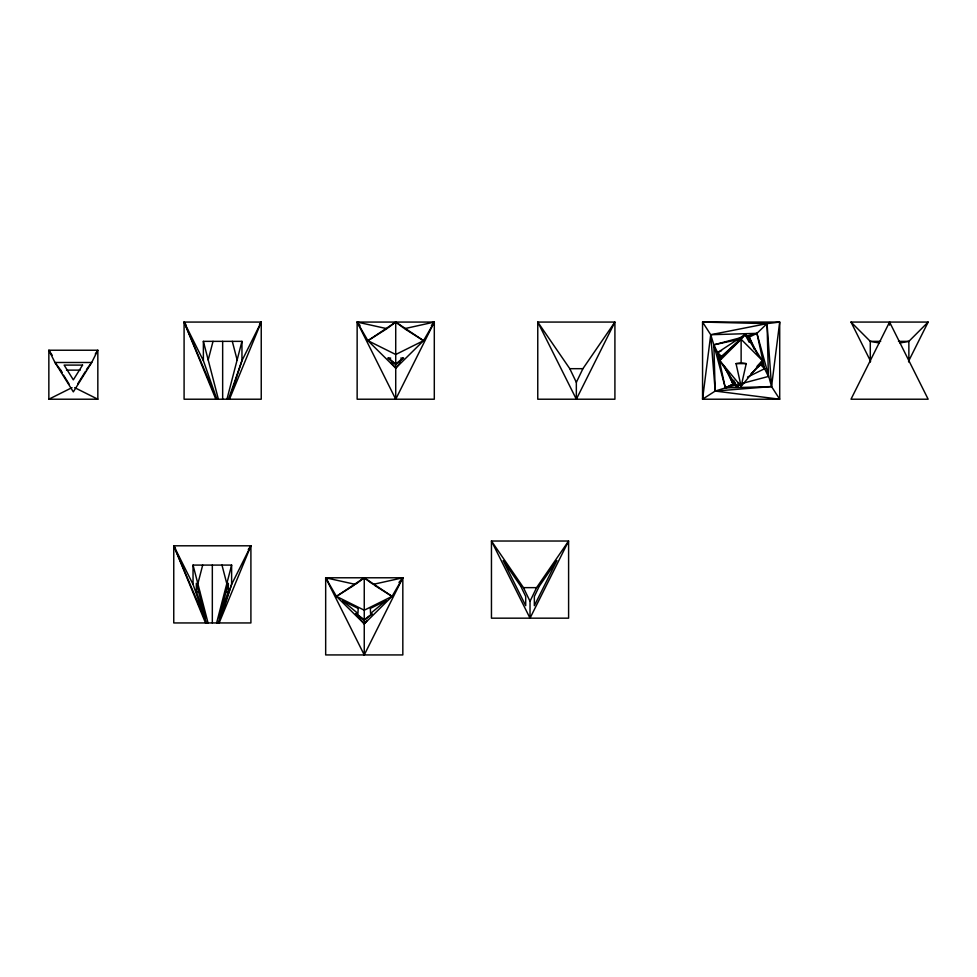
<?xml version="1.0" encoding="UTF-8"?>
<svg xmlns="http://www.w3.org/2000/svg" width="977" height="977" viewBox="0 0 977 977"><rect width="100%" height="100%" fill="white"/><g stroke="black" fill="none" stroke-linecap="round" stroke-linejoin="round"><path stroke-width="1.47" d="M228.276 591.757L228.337 583.306L219.104 617.952L228.276 591.757L225.235 591.757M742.557 383.338L768.423 376.45L767.055 323.619L756.943 333.352L771.549 386.574L767.055 323.619L710.719 334.72L715.201 391.056L771.549 386.574L779.707 322.068L767.055 323.619L702.561 322.068L710.719 334.72L702.561 399.214L715.201 391.056L779.707 399.214L779.707 322.068L702.561 322.068L702.561 399.214L779.707 399.214L771.549 386.574L725.325 387.93L717.631 352.575L745.182 334.464L762.475 360.647L741.128 386.403L736.047 363.627L741.128 362.846L746.22 363.627L741.128 386.403L719.78 360.647L721.563 356.593L745.182 334.464L749.2 337.15L758.201 355.555M208.199 359.951L213.023 341.352M226.945 399.214L241.954 341.352L203.375 341.352L203.375 360.647L216.87 399.214L184.091 322.068L261.238 322.068L261.238 399.214L184.091 399.214L184.091 322.068L185.838 324.559M197.867 583.684L202.691 565.085M216.613 622.947L231.622 565.085L193.043 565.085L193.043 584.38L206.55 622.947L173.759 545.801L250.906 545.801L250.906 622.947L173.759 622.947L173.759 545.801L175.506 548.292M228.447 399.214L241.954 360.647L261.238 322.068L259.479 324.559M218.115 622.947L231.622 584.38L250.906 545.801L248.28 549.526M738.6 382.532L737.073 386.831L733.068 384.144L724.067 365.728M261.238 322.068L229.473 399.214L241.954 360.647L241.954 341.352M250.906 545.801L219.141 622.947L231.622 584.38L231.622 565.085M749.237 342.353L745.182 334.464L741.128 339.3L762.475 360.647L760.704 364.702L751.032 373.751M576.345 382.349L582.903 368.683L614.912 322.068L537.765 322.068L537.765 399.214L614.912 399.214L614.912 322.068L576.345 399.214L537.765 322.068L569.786 368.683L576.345 382.349L576.345 399.214M530.022 601.307L536.581 587.641L568.602 541.026L491.455 541.026L491.455 618.172L568.602 618.172L568.602 541.026L530.022 618.172L491.455 541.026L523.464 587.641L530.022 601.307L530.022 618.172M360.037 325.524L357.142 322.068L367.914 340.68L386.916 328.675L357.142 322.068L395.722 399.214L434.301 322.068L357.142 322.068L357.142 399.214L434.301 399.214L434.301 322.068L404.527 328.675L423.529 340.68L434.301 322.068L431.407 325.524M398.97 582.39L402.829 577.786L392.058 596.385L364.25 577.786L355.445 584.393L325.671 577.786L364.25 654.932L402.829 577.786L325.671 577.786L325.671 654.932L402.829 654.932L402.829 577.786L373.055 584.393M889.571 322.068L851.004 399.214L928.15 399.214L889.571 322.068L889.571 325.109M908.525 361.319L928.15 322.068L851.004 322.068L870.629 361.319M77.647 383.973L85.512 371.382M95.294 354.04L97.834 350.23L48.85 350.23L48.85 399.214L97.834 399.214L97.834 350.23L91.704 362.491L73.336 391.887L54.981 362.491L48.85 350.23L52.233 355.298M86.464 369.477L91.704 362.491L54.981 362.491L61.099 370.649M400.546 362.382L395.722 368.146L367.914 340.68L395.722 322.068L423.529 340.68L395.722 368.146L390.898 362.382M367.144 620.407L364.25 623.863L336.442 596.385L325.671 577.786L327.6 580.082M740.248 383.558L737.073 386.831L719.78 360.647L741.128 339.3L741.128 362.846M757.187 366.094L762.475 360.647M928.15 322.068L908.866 341.352L899.964 342.976M374.325 585.186L392.058 596.385L364.25 623.863L355.567 613.495M739.223 384.816L737.073 386.831L733.703 380.261M741.128 339.3L721.563 356.593L717.631 352.575L713.845 344.832L710.719 334.72L756.943 333.352L764.625 368.708L768.423 376.45M388.541 358.095L395.722 364.042L402.903 358.095M395.722 399.214L395.722 364.653L403.648 358.095L400.765 358.095M364.25 620.371L356.324 613.8L364.25 619.76L372.176 613.8L364.25 620.371L364.25 654.932M388.016 327.857L395.722 322.068L403.428 327.857M757.102 367.23L760.704 364.702L764.625 368.708L747.527 377.073M392.058 596.385L364.25 610.21L336.442 596.385L364.25 577.786L371.956 583.562M336.442 596.385L354.175 585.186M48.85 399.214L71.98 387.649M423.529 340.68L395.722 354.504L367.914 340.68M721.576 350.645L717.631 352.575L720.843 359.157M742.569 337.187L713.845 344.832L715.201 391.056L725.325 387.93L734.814 383.289M737.415 339.715L713.845 344.832L725.325 387.93L733.068 384.144L727.889 371.748M745.451 336.418L756.943 333.352L749.2 337.15L754.378 349.546M725.325 387.93L735.376 385.256M880.68 341.352L870.287 341.352L851.004 322.068M898.474 341.352L908.866 341.352L908.866 362.125M390.678 358.095L387.796 358.095L395.722 364.653M736.047 363.627L746.22 363.627M569.786 368.683L582.903 368.683M66.485 370.124L80.199 370.124M523.464 587.641L536.581 587.641M196.389 591.757L205.561 617.952L196.316 583.306L196.389 591.757L199.43 591.757M879.19 342.976L870.287 341.352L870.287 362.125M74.704 387.649L97.834 399.214M62.113 372.432L60.391 370.124L61.954 372.64M63.529 375.168L69.037 383.973M203.375 360.647L184.091 322.068L215.856 399.214M193.043 584.38L173.759 545.801L205.524 622.947M761.413 362.137L764.625 368.708M232.306 341.352L237.13 359.951M203.375 341.352L218.372 399.214M221.974 565.085L226.798 583.684M193.043 565.085L208.04 622.947M395.722 322.068L395.722 364.042M364.25 577.786L364.25 619.76M222.658 341.352L222.658 399.214M212.327 565.085L212.327 622.947M358.18 608.415L357.936 613.471L342.597 600.757L358.18 608.415M539.219 586.298L534.346 596.458L534.346 605.679L556.914 560.542L539.219 586.298M82.556 365.093L73.336 379.845L64.128 365.093L82.556 365.093M385.903 600.757L370.564 613.471L370.332 608.415L385.903 600.757M520.826 586.298L503.143 560.542L525.699 605.679L525.699 596.458L520.826 586.298"/></g></svg>
